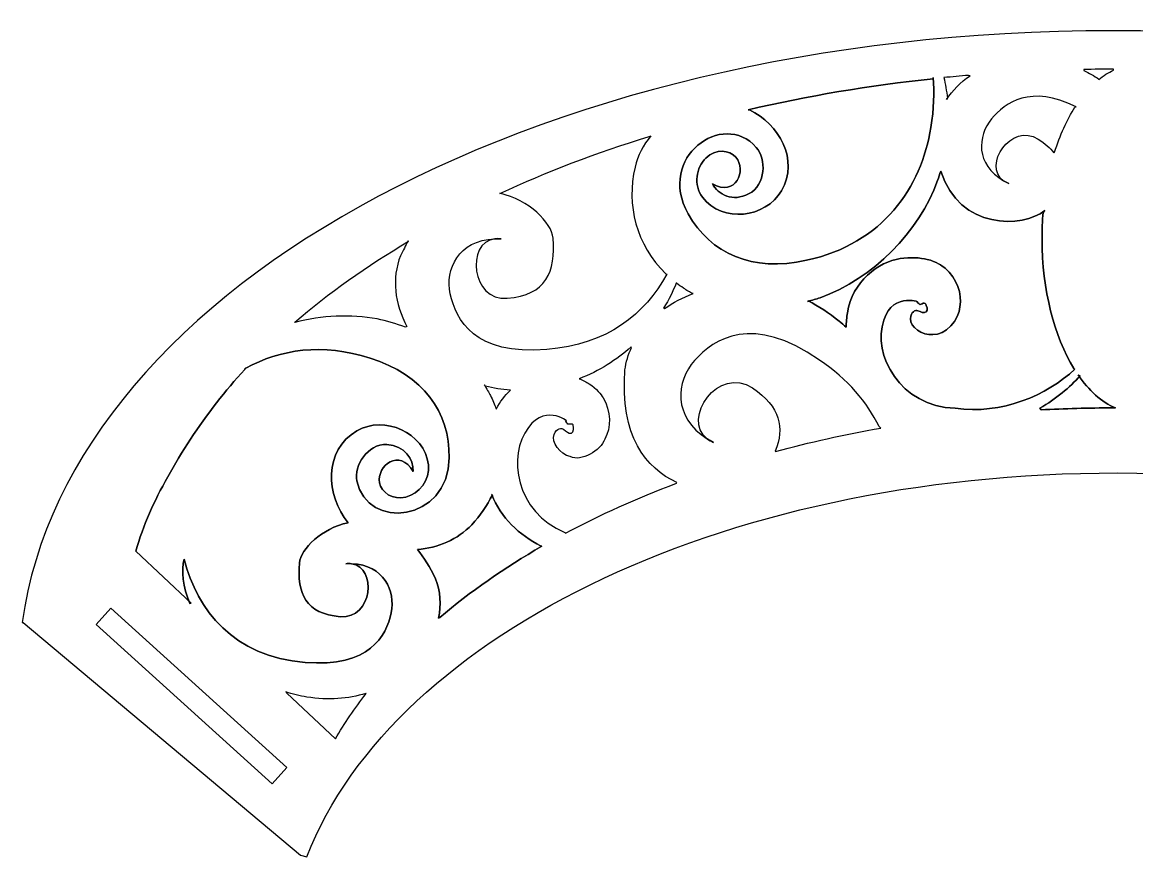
# Model space of a CAD drawing. Header units: centimetres. Extents: x -9.3 to 11.2, y -3.5 to 4.3.
# Drawn here: x -9.26 to 1.1, y -3.47 to 4.3 of the extents above; entities that cross this region are included whole.
import ezdxf

# ---------------------------------------------------------------- set-up
doc = ezdxf.new("R2010")
doc.units = ezdxf.units.CM
doc.header["$MEASUREMENT"] = 0
doc.layers.add('Camada 1', color=7, linetype='Continuous')

msp = doc.modelspace()

# ---------------------------------------------------------------- linework, layer by layer
at = {"layer": 'Camada 1'}
msp.add_open_spline([(10.87276, -0.06732), (11.01437, -0.32193), (11.12856, -0.58358), (11.21338, -0.85099), (11.21338, -0.85099), (11.21338, -0.85099), (11.24444, -0.98736), (11.24444, -0.98736), (11.24444, -0.98736), (11.24444, -0.98736), (10.51268, -1.69761), (10.51268, -1.69761), (10.51268, -1.69761), (10.51268, -1.69761), (10.92628, -1.96947), (10.92628, -1.96947), (10.92628, -1.96947), (10.92628, -1.96947), (9.31507, -3.12213), (9.31507, -3.12213), (9.31507, -3.12213), (9.31507, -3.12213), (9.24705, -2.58974), (9.24705, -2.58974), (9.24705, -2.58974), (9.24705, -2.58974), (8.51585, -3.2621), (8.47844, -3.22358), (8.47844, -3.22358), (8.47844, -3.22358), (8.49672, -3.21339), (8.49672, -3.21339), (8.49672, -3.21339), (7.47204, -1.33487), (4.5575, 0.04911), (1.10217, 0.1003), (1.10217, 0.1003), (-2.64293, 0.15581), (-5.79943, -1.37253), (-6.61864, -3.46877), (-6.61864, -3.46877), (-6.61864, -3.46877), (-6.67656, -3.4552), (-6.67656, -3.4552), (-6.67656, -3.4552), (-6.67656, -3.4552), (-9.25574, -1.29072), (-9.25574, -1.29072), (-9.25574, -1.29072), (-9.25574, -1.29072), (-9.26455, -1.28937), (-9.26455, -1.28937), (-9.26455, -1.28937), (-8.83431, 1.86681), (-4.32456, 4.29544), (1.13662, 4.21451), (1.13662, 4.21451), (5.68558, 4.14709), (9.52304, 2.35883), (10.87276, -0.06732)], degree=3, knots=[0, 0, 0, 0, 0.0625, 0.0625, 0.0625, 0.0625, 0.125, 0.125, 0.125, 0.125, 0.1875, 0.1875, 0.1875, 0.1875, 0.25, 0.25, 0.25, 0.25, 0.3125, 0.3125, 0.3125, 0.3125, 0.375, 0.375, 0.375, 0.375, 0.4375, 0.4375, 0.4375, 0.4375, 0.5, 0.5, 0.5, 0.5, 0.5625, 0.5625, 0.5625, 0.5625, 0.625, 0.625, 0.625, 0.625, 0.6875, 0.6875, 0.6875, 0.6875, 0.75, 0.75, 0.75, 0.75, 0.8125, 0.8125, 0.8125, 0.8125, 0.875, 0.875, 0.875, 0.875, 1, 1, 1, 1], dxfattribs=at)
at = {"layer": 'Camada 1', "color": 7, "lineweight": 25}
for points, knots in [([(0.61103, 3.85634), (0.70231, 3.8579), (0.79396, 3.85867), (0.88593, 3.85864), (0.88593, 3.85864), (0.88593, 3.85864), (0.88593, 3.84978), (0.88593, 3.84978), (0.88593, 3.84978), (0.83841, 3.8275), (0.79245, 3.79819), (0.74837, 3.76252), (0.74837, 3.76252), (0.74837, 3.76252), (0.75088, 3.76585), (0.75088, 3.76585), (0.75088, 3.76585), (0.70487, 3.7971), (0.6582, 3.82438), (0.61118, 3.84795), (0.61118, 3.84795), (0.61118, 3.84795), (0.61103, 3.85634), (0.61103, 3.85634)], [0, 0, 0, 0, 0.14285714, 0.14285714, 0.14285714, 0.14285714, 0.28571429, 0.28571429, 0.28571429, 0.28571429, 0.42857143, 0.42857143, 0.42857143, 0.42857143, 0.57142857, 0.57142857, 0.57142857, 0.57142857, 0.71428571, 0.71428571, 0.71428571, 0.71428571, 1, 1, 1, 1]), ([(-0.69154, 3.78051), (-0.61547, 3.78816), (-0.53911, 3.79525), (-0.46244, 3.80178), (-0.46244, 3.80178), (-0.46244, 3.80178), (-0.44855, 3.79818), (-0.44855, 3.79818), (-0.44855, 3.79818), (-0.53795, 3.73674), (-0.61264, 3.6611), (-0.66694, 3.57548), (-0.66694, 3.57548), (-0.66694, 3.57548), (-0.65966, 3.59117), (-0.65966, 3.59117), (-0.65966, 3.59117), (-0.66699, 3.65589), (-0.67786, 3.7197), (-0.69186, 3.78268), (-0.69186, 3.78268), (-0.69186, 3.78268), (-0.69154, 3.78051), (-0.69154, 3.78051)], [0, 0, 0, 0, 0.14285714, 0.14285714, 0.14285714, 0.14285714, 0.28571429, 0.28571429, 0.28571429, 0.28571429, 0.42857143, 0.42857143, 0.42857143, 0.42857143, 0.57142857, 0.57142857, 0.57142857, 0.57142857, 0.71428571, 0.71428571, 0.71428571, 0.71428571, 1, 1, 1, 1]), ([(0.52766, 3.50659), (0.45231, 3.3875), (0.38809, 3.24558), (0.33819, 3.0867), (0.33819, 3.0867), (0.33819, 3.0867), (0.33097, 3.08133), (0.33097, 3.08133), (0.33097, 3.08133), (0.2971, 3.1252), (0.24964, 3.16721), (0.18669, 3.20719), (0.18669, 3.20719), (-0.06821, 3.36972), (-0.33486, 2.96118), (-0.13623, 2.82018), (-0.13623, 2.82018), (-0.39843, 2.97237), (-0.38121, 3.23777), (-0.24833, 3.39618), (-0.24833, 3.39618), (-0.12122, 3.54863), (0.1169, 3.72016), (0.53738, 3.50902), (0.53738, 3.50902), (0.53738, 3.50902), (0.52766, 3.50659), (0.52766, 3.50659)], [0, 0, 0, 0, 0.125, 0.125, 0.125, 0.125, 0.25, 0.25, 0.25, 0.25, 0.375, 0.375, 0.375, 0.375, 0.5, 0.5, 0.5, 0.5, 0.625, 0.625, 0.625, 0.625, 0.75, 0.75, 0.75, 0.75, 1, 1, 1, 1]), ([(-3.27766, 1.95446), (-3.55579, 2.22605), (-3.64731, 2.59742), (-3.56497, 2.94665), (-3.56497, 2.94665), (-3.53952, 3.05428), (-3.48798, 3.15345), (-3.41844, 3.23891), (-3.41844, 3.23891), (-3.41844, 3.23891), (-3.4326, 3.23338), (-3.4326, 3.23338), (-3.4326, 3.23338), (-3.92348, 3.08101), (-4.38806, 2.90331), (-4.82137, 2.70315), (-4.82137, 2.70315), (-4.82137, 2.70315), (-4.82195, 2.70458), (-4.82195, 2.70458), (-4.82195, 2.70458), (-4.55165, 2.64185), (-4.34088, 2.43555), (-4.3275, 2.28672), (-4.3275, 2.28672), (-4.29924, 1.97414), (-4.39238, 1.7561), (-4.75298, 1.72752), (-4.75298, 1.72752), (-5.09083, 1.70021), (-5.14067, 2.24499), (-4.86985, 2.28047), (-4.86985, 2.28047), (-5.20955, 2.26724), (-5.33176, 1.99525), (-5.28316, 1.7685), (-5.28316, 1.7685), (-5.23244, 1.52794), (-5.05964, 1.19324), (-4.38532, 1.2505), (-4.38532, 1.2505), (-3.82237, 1.2949), (-3.46846, 1.583), (-3.26992, 1.9503), (-3.26992, 1.9503), (-3.26992, 1.9503), (-3.27766, 1.95446), (-3.27766, 1.95446)], [0, 0, 0, 0, 0.07692308, 0.07692308, 0.07692308, 0.07692308, 0.15384615, 0.15384615, 0.15384615, 0.15384615, 0.23076923, 0.23076923, 0.23076923, 0.23076923, 0.30769231, 0.30769231, 0.30769231, 0.30769231, 0.38461538, 0.38461538, 0.38461538, 0.38461538, 0.46153846, 0.46153846, 0.46153846, 0.46153846, 0.53846154, 0.53846154, 0.53846154, 0.53846154, 0.61538462, 0.61538462, 0.61538462, 0.61538462, 0.69230769, 0.69230769, 0.69230769, 0.69230769, 0.76923077, 0.76923077, 0.76923077, 0.76923077, 0.84615385, 0.84615385, 0.84615385, 0.84615385, 1, 1, 1, 1]), ([(-0.13626, 2.82018), (-0.12142, 2.8115), (-0.1053, 2.80303), (-0.08834, 2.79507), (-0.08834, 2.79507), (-0.10665, 2.80203), (-0.12263, 2.81039), (-0.13626, 2.82018)], [0, 0, 0, 0, 0.33333333, 0.33333333, 0.33333333, 0.33333333, 1, 1, 1, 1]), ([(-4.80923, 2.28022), (-4.83021, 2.28125), (-4.85064, 2.2813), (-4.86987, 2.28051), (-4.86987, 2.28051), (-4.85124, 2.28305), (-4.83105, 2.28297), (-4.80923, 2.28022)], [0, 0, 0, 0, 0.33333333, 0.33333333, 0.33333333, 0.33333333, 1, 1, 1, 1]), ([(-6.73023, 1.50311), (-6.47734, 1.56709), (-6.21072, 1.58129), (-5.96254, 1.53467), (-5.96254, 1.53467), (-5.87647, 1.51853), (-5.78821, 1.49194), (-5.70092, 1.45733), (-5.70092, 1.45733), (-5.70092, 1.45733), (-5.68618, 1.46323), (-5.68618, 1.46323), (-5.68618, 1.46323), (-5.80101, 1.67574), (-5.82993, 1.91424), (-5.74645, 2.12313), (-5.74645, 2.12313), (-5.72303, 2.17271), (-5.69869, 2.21864), (-5.67356, 2.26114), (-5.67356, 2.26114), (-5.67356, 2.26114), (-5.6716, 2.25786), (-5.6716, 2.25786), (-5.6716, 2.25786), (-6.06144, 2.02683), (-6.41622, 1.77502), (-6.73081, 1.50541), (-6.73081, 1.50541), (-6.73081, 1.50541), (-6.73023, 1.50311), (-6.73023, 1.50311)], [0, 0, 0, 0, 0.11111111, 0.11111111, 0.11111111, 0.11111111, 0.22222222, 0.22222222, 0.22222222, 0.22222222, 0.33333333, 0.33333333, 0.33333333, 0.33333333, 0.44444444, 0.44444444, 0.44444444, 0.44444444, 0.55555556, 0.55555556, 0.55555556, 0.55555556, 0.66666667, 0.66666667, 0.66666667, 0.66666667, 0.77777778, 0.77777778, 0.77777778, 0.77777778, 1, 1, 1, 1]), ([(-3.17913, 1.86863), (-3.15788, 1.85212), (-3.13579, 1.83611), (-3.11288, 1.82063), (-3.11288, 1.82063), (-3.08621, 1.80264), (-3.05644, 1.78592), (-3.02406, 1.77054), (-3.02406, 1.77054), (-3.02406, 1.77054), (-3.02454, 1.7716), (-3.02454, 1.7716), (-3.02454, 1.7716), (-3.12143, 1.73535), (-3.21115, 1.68781), (-3.29092, 1.63092), (-3.29092, 1.63092), (-3.29092, 1.63092), (-3.29873, 1.63552), (-3.29873, 1.63552), (-3.29873, 1.63552), (-3.25042, 1.71389), (-3.21123, 1.79287), (-3.18133, 1.86952), (-3.18133, 1.86952), (-3.18133, 1.86952), (-3.17913, 1.86863), (-3.17913, 1.86863)], [0, 0, 0, 0, 0.125, 0.125, 0.125, 0.125, 0.25, 0.25, 0.25, 0.25, 0.375, 0.375, 0.375, 0.375, 0.5, 0.5, 0.5, 0.5, 0.625, 0.625, 0.625, 0.625, 0.75, 0.75, 0.75, 0.75, 1, 1, 1, 1]), ([(-1.2782, 0.51944), (-1.61523, 0.45994), (-1.9426, 0.38704), (-2.25859, 0.30171), (-2.25859, 0.30171), (-2.25859, 0.30171), (-2.25975, 0.306), (-2.25975, 0.306), (-2.25975, 0.306), (-2.17236, 0.51957), (-2.21316, 0.71703), (-2.47173, 0.89324), (-2.47173, 0.89324), (-2.78539, 1.10771), (-3.13687, 0.60519), (-2.89303, 0.42003), (-2.89303, 0.42003), (-3.2163, 0.6218), (-3.18397, 0.95451), (-3.01061, 1.14819), (-3.01061, 1.14819), (-2.82744, 1.35412), (-2.47314, 1.5838), (-1.84867, 1.15303), (-1.84867, 1.15303), (-1.58271, 0.97195), (-1.40436, 0.75962), (-1.29469, 0.53316), (-1.29469, 0.53316), (-1.29469, 0.53316), (-1.2782, 0.51944), (-1.2782, 0.51944)], [0, 0, 0, 0, 0.11111111, 0.11111111, 0.11111111, 0.11111111, 0.22222222, 0.22222222, 0.22222222, 0.22222222, 0.33333333, 0.33333333, 0.33333333, 0.33333333, 0.44444444, 0.44444444, 0.44444444, 0.44444444, 0.55555556, 0.55555556, 0.55555556, 0.55555556, 0.66666667, 0.66666667, 0.66666667, 0.66666667, 0.77777778, 0.77777778, 0.77777778, 0.77777778, 1, 1, 1, 1]), ([(-4.08371, 0.97775), (-3.89681, 1.05085), (-3.73599, 1.15465), (-3.60201, 1.27416), (-3.60201, 1.27416), (-3.60201, 1.27416), (-3.59743, 1.26961), (-3.59743, 1.26961), (-3.59743, 1.26961), (-3.62762, 1.20349), (-3.64849, 1.13353), (-3.65865, 1.06069), (-3.65865, 1.06069), (-3.70625, 0.45003), (-3.46394, 0.14036), (-3.17449, 0.01434), (-3.17449, 0.01434), (-3.17449, 0.01434), (-3.17976, 0.00608), (-3.17976, 0.00608), (-3.17976, 0.00608), (-3.54613, -0.13153), (-3.8917, -0.28718), (-4.21309, -0.4589), (-4.21309, -0.4589), (-4.21309, -0.4589), (-4.21833, -0.45207), (-4.21833, -0.45207), (-4.21833, -0.45207), (-4.6723, -0.26395), (-4.76028, 0.26836), (-4.55567, 0.52469), (-4.55567, 0.52469), (-4.39017, 0.76289), (-4.14805, 0.55308), (-4.21137, 0.58666), (-4.21137, 0.58666), (-4.20923, 0.58057), (-4.19909, 0.57459), (-4.19449, 0.56105), (-4.19449, 0.56105), (-4.20044, 0.54346), (-4.13877, 0.57272), (-4.13922, 0.54232), (-4.13922, 0.54232), (-4.13959, 0.53354), (-4.13038, 0.4816), (-4.15724, 0.47223), (-4.15724, 0.47223), (-4.18499, 0.46374), (-4.20357, 0.49067), (-4.2273, 0.507), (-4.2273, 0.507), (-4.24542, 0.52184), (-4.29405, 0.52354), (-4.31615, 0.45874), (-4.31615, 0.45874), (-4.34528, 0.38915), (-4.26551, 0.27454), (-4.16748, 0.25408), (-4.16748, 0.25408), (-4.06649, 0.20264), (-3.88403, 0.31052), (-3.84567, 0.41672), (-3.84567, 0.41672), (-3.78725, 0.52359), (-3.78617, 0.67755), (-3.86231, 0.80119), (-3.86231, 0.80119), (-3.88088, 0.83178), (-3.91991, 0.88469), (-3.99185, 0.93256), (-3.99185, 0.93256), (-4.01894, 0.94851), (-4.04945, 0.96442), (-4.08398, 0.97862), (-4.08398, 0.97862), (-4.08398, 0.97862), (-4.08371, 0.97775), (-4.08371, 0.97775)], [0, 0, 0, 0, 0.04761905, 0.04761905, 0.04761905, 0.04761905, 0.0952381, 0.0952381, 0.0952381, 0.0952381, 0.14285714, 0.14285714, 0.14285714, 0.14285714, 0.19047619, 0.19047619, 0.19047619, 0.19047619, 0.23809524, 0.23809524, 0.23809524, 0.23809524, 0.28571429, 0.28571429, 0.28571429, 0.28571429, 0.33333333, 0.33333333, 0.33333333, 0.33333333, 0.38095238, 0.38095238, 0.38095238, 0.38095238, 0.42857143, 0.42857143, 0.42857143, 0.42857143, 0.47619048, 0.47619048, 0.47619048, 0.47619048, 0.52380952, 0.52380952, 0.52380952, 0.52380952, 0.57142857, 0.57142857, 0.57142857, 0.57142857, 0.61904762, 0.61904762, 0.61904762, 0.61904762, 0.66666667, 0.66666667, 0.66666667, 0.66666667, 0.71428571, 0.71428571, 0.71428571, 0.71428571, 0.76190476, 0.76190476, 0.76190476, 0.76190476, 0.80952381, 0.80952381, 0.80952381, 0.80952381, 0.85714286, 0.85714286, 0.85714286, 0.85714286, 0.9047619, 0.9047619, 0.9047619, 0.9047619, 1, 1, 1, 1]), ([(-4.72501, 0.86806), (-4.77605, 0.82242), (-4.8205, 0.76657), (-4.8537, 0.7), (-4.8537, 0.7), (-4.8537, 0.7), (-4.8583, 0.70074), (-4.8583, 0.70074), (-4.8583, 0.70074), (-4.87264, 0.74093), (-4.88944, 0.78112), (-4.90884, 0.8212), (-4.90884, 0.8212), (-4.92472, 0.85396), (-4.94482, 0.88729), (-4.96864, 0.92079), (-4.96864, 0.92079), (-4.96864, 0.92079), (-4.95528, 0.90862), (-4.95528, 0.90862), (-4.95528, 0.90862), (-4.88194, 0.88994), (-4.80492, 0.8775), (-4.7247, 0.87229), (-4.7247, 0.87229), (-4.7247, 0.87229), (-4.72501, 0.86806), (-4.72501, 0.86806)], [0, 0, 0, 0, 0.125, 0.125, 0.125, 0.125, 0.25, 0.25, 0.25, 0.25, 0.375, 0.375, 0.375, 0.375, 0.5, 0.5, 0.5, 0.5, 0.625, 0.625, 0.625, 0.625, 0.75, 0.75, 0.75, 0.75, 1, 1, 1, 1]), ([(-2.89303, 0.42007), (-2.87472, 0.40859), (-2.85485, 0.39729), (-2.83382, 0.38663), (-2.83382, 0.38663), (-2.8566, 0.39607), (-2.87629, 0.40723), (-2.89303, 0.42007)], [0, 0, 0, 0, 0.33333333, 0.33333333, 0.33333333, 0.33333333, 1, 1, 1, 1]), ([(-6.20226, -0.74212), (-6.21943, -0.74141), (-6.23763, -0.74146), (-6.25634, -0.74236), (-6.25634, -0.74236), (-6.23689, -0.73992), (-6.21887, -0.73984), (-6.20226, -0.74212)], [0, 0, 0, 0, 0.33333333, 0.33333333, 0.33333333, 0.33333333, 1, 1, 1, 1]), ([(-8.43978, -1.15675), (-8.43978, -1.15675), (-8.57704, -1.30826), (-8.57704, -1.30826), (-8.57704, -1.30826), (-8.57704, -1.30826), (-6.94157, -2.78991), (-6.94157, -2.78991), (-6.94157, -2.78991), (-6.94157, -2.78991), (-6.80431, -2.6384), (-6.80431, -2.6384), (-6.80431, -2.6384), (-6.80431, -2.6384), (-8.43978, -1.15675), (-8.43978, -1.15675)], [0, 0, 0, 0, 0.2, 0.2, 0.2, 0.2, 0.4, 0.4, 0.4, 0.4, 0.6, 0.6, 0.6, 0.6, 1, 1, 1, 1]), ([(-6.06623, -1.95097), (-6.17259, -2.08752), (-6.26824, -2.22778), (-6.35251, -2.37139), (-6.35251, -2.37139), (-6.35251, -2.37139), (-6.8032, -1.94782), (-6.8032, -1.94782), (-6.8032, -1.94782), (-6.8032, -1.94782), (-6.8123, -1.93607), (-6.8123, -1.93607), (-6.8123, -1.93607), (-6.75012, -1.95562), (-6.68504, -1.97142), (-6.61706, -1.98287), (-6.61706, -1.98287), (-6.41643, -2.01647), (-6.23124, -2.00033), (-6.0685, -1.94927), (-6.0685, -1.94927), (-6.0685, -1.94927), (-6.06623, -1.95097), (-6.06623, -1.95097)], [0, 0, 0, 0, 0.14285714, 0.14285714, 0.14285714, 0.14285714, 0.28571429, 0.28571429, 0.28571429, 0.28571429, 0.42857143, 0.42857143, 0.42857143, 0.42857143, 0.57142857, 0.57142857, 0.57142857, 0.57142857, 0.71428571, 0.71428571, 0.71428571, 0.71428571, 1, 1, 1, 1])]:
    msp.add_open_spline(points, degree=3, knots=knots, dxfattribs=at)
at = {"layer": 'Camada 1', "color": 7}
for points, knots in [([(-0.79227, 3.78289), (-0.77954, 3.64232), (-0.78481, 3.48976), (-0.81238, 3.31796), (-0.81238, 3.31796), (-0.90266, 2.75813), (-1.25577, 2.23756), (-1.96895, 2.08074), (-1.96895, 2.08074), (-2.47605, 1.96837), (-2.86171, 2.14273), (-3.07052, 2.51339), (-3.07052, 2.51339), (-3.36603, 3.03944), (-2.74786, 3.48325), (-2.43681, 3.13144), (-2.43681, 3.13144), (-2.34198, 3.02386), (-2.34616, 2.7823), (-2.50825, 2.698), (-2.50825, 2.698), (-2.65393, 2.62206), (-2.79239, 2.69133), (-2.84533, 2.79314), (-2.84533, 2.79314), (-2.62583, 2.6641), (-2.52548, 2.92027), (-2.62633, 3.03973), (-2.62633, 3.03973), (-2.68422, 3.10744), (-2.81416, 3.1226), (-2.90541, 3.03182), (-2.90541, 3.03182), (-2.99674, 2.94215), (-3.02217, 2.78242), (-2.93663, 2.66775), (-2.93663, 2.66775), (-2.75306, 2.42357), (-2.34804, 2.47336), (-2.20238, 2.7277), (-2.20238, 2.7277), (-2.03503, 3.01946), (-2.22619, 3.3469), (-2.49924, 3.48139), (-2.49924, 3.48139), (-2.49924, 3.48139), (-2.5125, 3.48181), (-2.5125, 3.48181), (-2.5125, 3.48181), (-1.96259, 3.60915), (-1.38675, 3.70641), (-0.7908, 3.77018), (-0.7908, 3.77018), (-0.7908, 3.77018), (-0.79227, 3.78289), (-0.79227, 3.78289)], [0, 0, 0, 0, 0.06666667, 0.06666667, 0.06666667, 0.06666667, 0.13333333, 0.13333333, 0.13333333, 0.13333333, 0.2, 0.2, 0.2, 0.2, 0.26666667, 0.26666667, 0.26666667, 0.26666667, 0.33333333, 0.33333333, 0.33333333, 0.33333333, 0.4, 0.4, 0.4, 0.4, 0.46666667, 0.46666667, 0.46666667, 0.46666667, 0.53333333, 0.53333333, 0.53333333, 0.53333333, 0.6, 0.6, 0.6, 0.6, 0.66666667, 0.66666667, 0.66666667, 0.66666667, 0.73333333, 0.73333333, 0.73333333, 0.73333333, 0.8, 0.8, 0.8, 0.8, 0.86666667, 0.86666667, 0.86666667, 0.86666667, 1, 1, 1, 1]), ([(-0.79227, 3.78289), (-0.79227, 3.78289), (-0.79227, 3.78289), (-0.79227, 3.78289), (-0.79227, 3.78289), (-0.79227, 3.78289), (-0.79227, 3.78289), (-0.79227, 3.78289)], [0, 0, 0, 0, 0.33333333, 0.33333333, 0.33333333, 0.33333333, 1, 1, 1, 1]), ([(0.51713, 1.07486), (0.33555, 1.37119), (0.22119, 1.80236), (0.22119, 2.28229), (0.22119, 2.28229), (0.22119, 2.36518), (0.2246, 2.4466), (0.23116, 2.52613), (0.23116, 2.52613), (0.23116, 2.52613), (0.24651, 2.5432), (0.24651, 2.5432), (0.24651, 2.5432), (0.04987, 2.38165), (-0.55153, 2.35781), (-0.71927, 2.91092), (-0.71927, 2.91092), (-0.71927, 2.91092), (-0.72165, 2.91156), (-0.72165, 2.91156), (-0.72165, 2.91156), (-0.73046, 2.8824), (-0.74009, 2.85311), (-0.75062, 2.82367), (-0.75062, 2.82367), (-0.92069, 2.34697), (-1.35077, 1.90747), (-1.84343, 1.73293), (-1.84343, 1.73293), (-1.88018, 1.71989), (-1.91833, 1.70843), (-1.95757, 1.69851), (-1.95757, 1.69851), (-1.95757, 1.69851), (-1.95537, 1.70343), (-1.95537, 1.70343), (-1.95537, 1.70343), (-1.85716, 1.65424), (-1.76032, 1.59201), (-1.66666, 1.5155), (-1.66666, 1.5155), (-1.64351, 1.49656), (-1.62105, 1.47727), (-1.5993, 1.45764), (-1.5993, 1.45764), (-1.5993, 1.45764), (-1.60168, 1.4576), (-1.60168, 1.4576), (-1.60168, 1.4576), (-1.60067, 1.50409), (-1.59618, 1.5496), (-1.58827, 1.5933), (-1.58827, 1.5933), (-1.54871, 1.88058), (-1.29456, 2.06854), (-1.09998, 2.0963), (-1.09998, 2.0963), (-0.99923, 2.11255), (-0.91469, 2.10387), (-0.84619, 2.08953), (-0.84619, 2.08953), (-0.76271, 2.0672), (-0.70884, 2.02958), (-0.68141, 2.00653), (-0.68141, 2.00653), (-0.5697, 1.91377), (-0.52142, 1.76756), (-0.54256, 1.64762), (-0.54256, 1.64762), (-0.54491, 1.5347), (-0.68321, 1.37412), (-0.7954, 1.39052), (-0.7954, 1.39052), (-0.8948, 1.37853), (-1.00707, 1.46159), (-1.00175, 1.53683), (-1.00175, 1.53683), (-1.00156, 1.60525), (-0.95495, 1.61922), (-0.93301, 1.61097), (-0.93301, 1.61097), (-0.90531, 1.60309), (-0.87906, 1.58351), (-0.85549, 1.60047), (-0.85549, 1.60047), (-0.83303, 1.61793), (-0.8584, 1.66418), (-0.86086, 1.67265), (-0.86086, 1.67265), (-0.8702, 1.7016), (-0.91923, 1.65416), (-0.91923, 1.6727), (-0.91923, 1.6727), (-0.92791, 1.68408), (-0.93944, 1.68646), (-0.94341, 1.69154), (-0.94341, 1.69154), (-0.87269, 1.68), (-1.16923, 1.80129), (-1.24977, 1.52263), (-1.24977, 1.52263), (-1.36394, 1.20772), (-1.09676, 0.71766), (-0.58561, 0.70374), (-0.58561, 0.70374), (-0.15614, 0.64167), (0.2704, 0.82712), (0.52501, 1.0664), (0.52501, 1.0664), (0.52501, 1.0664), (0.51713, 1.07486), (0.51713, 1.07486)], [0, 0, 0, 0, 0.03448276, 0.03448276, 0.03448276, 0.03448276, 0.06896552, 0.06896552, 0.06896552, 0.06896552, 0.10344828, 0.10344828, 0.10344828, 0.10344828, 0.13793103, 0.13793103, 0.13793103, 0.13793103, 0.17241379, 0.17241379, 0.17241379, 0.17241379, 0.20689655, 0.20689655, 0.20689655, 0.20689655, 0.24137931, 0.24137931, 0.24137931, 0.24137931, 0.27586207, 0.27586207, 0.27586207, 0.27586207, 0.31034483, 0.31034483, 0.31034483, 0.31034483, 0.34482759, 0.34482759, 0.34482759, 0.34482759, 0.37931034, 0.37931034, 0.37931034, 0.37931034, 0.4137931, 0.4137931, 0.4137931, 0.4137931, 0.44827586, 0.44827586, 0.44827586, 0.44827586, 0.48275862, 0.48275862, 0.48275862, 0.48275862, 0.51724138, 0.51724138, 0.51724138, 0.51724138, 0.55172414, 0.55172414, 0.55172414, 0.55172414, 0.5862069, 0.5862069, 0.5862069, 0.5862069, 0.62068966, 0.62068966, 0.62068966, 0.62068966, 0.65517241, 0.65517241, 0.65517241, 0.65517241, 0.68965517, 0.68965517, 0.68965517, 0.68965517, 0.72413793, 0.72413793, 0.72413793, 0.72413793, 0.75862069, 0.75862069, 0.75862069, 0.75862069, 0.79310345, 0.79310345, 0.79310345, 0.79310345, 0.82758621, 0.82758621, 0.82758621, 0.82758621, 0.86206897, 0.86206897, 0.86206897, 0.86206897, 0.89655172, 0.89655172, 0.89655172, 0.89655172, 0.93103448, 0.93103448, 0.93103448, 0.93103448, 1, 1, 1, 1]), ([(-7.19524, 1.06335), (-7.55529, 0.68079), (-7.88593, 0.16284), (-8.0826, -0.27071), (-8.0826, -0.27071), (-8.13136, -0.38766), (-8.1738, -0.50614), (-8.20965, -0.62605), (-8.20965, -0.62605), (-8.20965, -0.62605), (-7.6948, -1.10992), (-7.6948, -1.10992), (-7.6948, -1.10992), (-7.6948, -1.10992), (-7.70631, -1.11333), (-7.70631, -1.11333), (-7.70631, -1.11333), (-7.76918, -0.95416), (-7.78733, -0.80578), (-7.75931, -0.70058), (-7.75931, -0.70058), (-7.63718, -1.17458), (-7.29925, -1.60826), (-6.63435, -1.66065), (-6.63435, -1.66065), (-6.03295, -1.71177), (-5.87886, -1.41324), (-5.83359, -1.19869), (-5.83359, -1.19869), (-5.79028, -0.9965), (-5.89923, -0.7539), (-6.20221, -0.74212), (-6.20221, -0.74212), (-5.9607, -0.77376), (-6.00512, -1.25962), (-6.30646, -1.23528), (-6.30646, -1.23528), (-6.62806, -1.2098), (-6.71109, -1.01533), (-6.6859, -0.73657), (-6.6859, -0.73657), (-6.67378, -0.60169), (-6.47997, -0.41396), (-6.23338, -0.36128), (-6.23338, -0.36128), (-6.23338, -0.36128), (-6.23314, -0.36109), (-6.23314, -0.36109), (-6.23314, -0.36109), (-6.44039, -0.11093), (-6.46468, 0.31344), (-6.15175, 0.4942), (-6.15175, 0.4942), (-5.89804, 0.64099), (-5.52281, 0.48065), (-5.48672, 0.17726), (-5.48672, 0.17726), (-5.47034, 0.03515), (-5.57258, -0.09018), (-5.69656, -0.12185), (-5.69656, -0.12185), (-5.82107, -0.15453), (-5.92585, -0.07613), (-5.94186, 0.01145), (-5.94186, 0.01145), (-5.96909, 0.16541), (-5.75364, 0.33652), (-5.62862, 0.11472), (-5.62862, 0.11472), (-5.62328, 0.22934), (-5.70823, 0.35877), (-5.87233, 0.36629), (-5.87233, 0.36629), (-6.05481, 0.37478), (-6.17975, 0.16801), (-6.15181, 0.02733), (-6.15181, 0.02733), (-6.05952, -0.4331), (-5.30207, -0.35981), (-5.2934, 0.24349), (-5.2934, 0.24349), (-5.28782, 0.66886), (-5.53372, 1.01335), (-6.02868, 1.17088), (-6.02868, 1.17088), (-6.47397, 1.31338), (-6.86651, 1.25282), (-7.1856, 1.0756), (-7.1856, 1.0756), (-7.1856, 1.0756), (-7.19524, 1.06335), (-7.19524, 1.06335)], [0, 0, 0, 0, 0.04166667, 0.04166667, 0.04166667, 0.04166667, 0.08333333, 0.08333333, 0.08333333, 0.08333333, 0.125, 0.125, 0.125, 0.125, 0.16666667, 0.16666667, 0.16666667, 0.16666667, 0.20833333, 0.20833333, 0.20833333, 0.20833333, 0.25, 0.25, 0.25, 0.25, 0.29166667, 0.29166667, 0.29166667, 0.29166667, 0.33333333, 0.33333333, 0.33333333, 0.33333333, 0.375, 0.375, 0.375, 0.375, 0.41666667, 0.41666667, 0.41666667, 0.41666667, 0.45833333, 0.45833333, 0.45833333, 0.45833333, 0.5, 0.5, 0.5, 0.5, 0.54166667, 0.54166667, 0.54166667, 0.54166667, 0.58333333, 0.58333333, 0.58333333, 0.58333333, 0.625, 0.625, 0.625, 0.625, 0.66666667, 0.66666667, 0.66666667, 0.66666667, 0.70833333, 0.70833333, 0.70833333, 0.70833333, 0.75, 0.75, 0.75, 0.75, 0.79166667, 0.79166667, 0.79166667, 0.79166667, 0.83333333, 0.83333333, 0.83333333, 0.83333333, 0.875, 0.875, 0.875, 0.875, 0.91666667, 0.91666667, 0.91666667, 0.91666667, 1, 1, 1, 1]), ([(-7.19524, 1.06335), (-7.19524, 1.06335), (-7.19524, 1.06335), (-7.19524, 1.06335), (-7.19524, 1.06335), (-7.19524, 1.06335), (-7.19524, 1.06335), (-7.19524, 1.06335)], [0, 0, 0, 0, 0.33333333, 0.33333333, 0.33333333, 0.33333333, 1, 1, 1, 1]), ([(-7.18561, 1.0756), (-7.18849, 1.07399), (-7.1914, 1.07237), (-7.19429, 1.07076), (-7.19429, 1.07076), (-7.19429, 1.07076), (-7.18561, 1.0756), (-7.18561, 1.0756)], [0, 0, 0, 0, 0.33333333, 0.33333333, 0.33333333, 0.33333333, 1, 1, 1, 1]), ([(-7.18561, 1.0756), (-7.18561, 1.0756), (-7.18561, 1.0756), (-7.18561, 1.0756), (-7.18561, 1.0756), (-7.18561, 1.0756), (-7.18561, 1.0756), (-7.18561, 1.0756)], [0, 0, 0, 0, 0.33333333, 0.33333333, 0.33333333, 0.33333333, 1, 1, 1, 1]), ([(0.51713, 1.07486), (0.51713, 1.07486), (0.51713, 1.07486), (0.51713, 1.07486), (0.51713, 1.07486), (0.51713, 1.07486), (0.51713, 1.07486), (0.51713, 1.07486)], [0, 0, 0, 0, 0.33333333, 0.33333333, 0.33333333, 0.33333333, 1, 1, 1, 1]), ([(0.55618, 1.01474), (0.65662, 0.86888), (0.77478, 0.76204), (0.90379, 0.70676), (0.90379, 0.70676), (0.90379, 0.70676), (0.87974, 0.7075), (0.87974, 0.7075), (0.87974, 0.7075), (0.65461, 0.70694), (0.43177, 0.70065), (0.21164, 0.68885), (0.21164, 0.68885), (0.21164, 0.68885), (0.20219, 0.70494), (0.20219, 0.70494), (0.20219, 0.70494), (0.35136, 0.79125), (0.47834, 0.8969), (0.5748, 1.00654), (0.5748, 1.00654), (0.5748, 1.00654), (0.55618, 1.01474), (0.55618, 1.01474)], [0, 0, 0, 0, 0.14285714, 0.14285714, 0.14285714, 0.14285714, 0.28571429, 0.28571429, 0.28571429, 0.28571429, 0.42857143, 0.42857143, 0.42857143, 0.42857143, 0.57142857, 0.57142857, 0.57142857, 0.57142857, 0.71428571, 0.71428571, 0.71428571, 0.71428571, 1, 1, 1, 1]), ([(0.55618, 1.01474), (0.55618, 1.01474), (0.55618, 1.01474), (0.55618, 1.01474), (0.55618, 1.01474), (0.55618, 1.01474), (0.55618, 1.01474), (0.55618, 1.01474)], [0, 0, 0, 0, 0.33333333, 0.33333333, 0.33333333, 0.33333333, 1, 1, 1, 1]), ([(-4.89212, -0.10042), (-4.94012, -0.20218), (-5.00467, -0.29626), (-5.08344, -0.37953), (-5.08344, -0.37953), (-5.2142, -0.51756), (-5.39909, -0.59527), (-5.58906, -0.61011), (-5.58906, -0.61011), (-5.58906, -0.61011), (-5.5889, -0.61096), (-5.5889, -0.61096), (-5.5889, -0.61096), (-5.52897, -0.68335), (-5.47219, -0.77296), (-5.42047, -0.88248), (-5.42047, -0.88248), (-5.37425, -0.99813), (-5.36665, -1.12397), (-5.39205, -1.24811), (-5.39205, -1.24811), (-5.39205, -1.24811), (-5.38081, -1.243), (-5.38081, -1.243), (-5.38081, -1.243), (-5.09919, -1.00387), (-4.78079, -0.78178), (-4.43051, -0.57964), (-4.43051, -0.57964), (-4.43051, -0.57964), (-4.44279, -0.57739), (-4.44279, -0.57739), (-4.44279, -0.57739), (-4.63647, -0.47568), (-4.81847, -0.3145), (-4.89682, -0.09823), (-4.89682, -0.09823), (-4.89682, -0.09823), (-4.89212, -0.10042), (-4.89212, -0.10042)], [0, 0, 0, 0, 0.09090909, 0.09090909, 0.09090909, 0.09090909, 0.18181818, 0.18181818, 0.18181818, 0.18181818, 0.27272727, 0.27272727, 0.27272727, 0.27272727, 0.36363636, 0.36363636, 0.36363636, 0.36363636, 0.45454545, 0.45454545, 0.45454545, 0.45454545, 0.54545455, 0.54545455, 0.54545455, 0.54545455, 0.63636364, 0.63636364, 0.63636364, 0.63636364, 0.72727273, 0.72727273, 0.72727273, 0.72727273, 0.81818182, 0.81818182, 0.81818182, 0.81818182, 1, 1, 1, 1]), ([(-4.89212, -0.10042), (-4.89212, -0.10042), (-4.89212, -0.10042), (-4.89212, -0.10042), (-4.89212, -0.10042), (-4.89212, -0.10042), (-4.89212, -0.10042), (-4.89212, -0.10042)], [0, 0, 0, 0, 0.33333333, 0.33333333, 0.33333333, 0.33333333, 1, 1, 1, 1])]:
    msp.add_open_spline(points, degree=3, knots=knots, dxfattribs=at)
at = {"layer": 'Camada 1', "lineweight": 25}
for points, knots in [([(-0.79227, 3.78289), (-0.77954, 3.64232), (-0.78481, 3.48976), (-0.81238, 3.31796), (-0.81238, 3.31796), (-0.90266, 2.75813), (-1.25577, 2.23756), (-1.96895, 2.08074), (-1.96895, 2.08074), (-2.47605, 1.96837), (-2.86171, 2.14273), (-3.07052, 2.51339), (-3.07052, 2.51339), (-3.36603, 3.03944), (-2.74786, 3.48325), (-2.43681, 3.13144), (-2.43681, 3.13144), (-2.34198, 3.02386), (-2.34616, 2.7823), (-2.50825, 2.698), (-2.50825, 2.698), (-2.65393, 2.62206), (-2.79239, 2.69133), (-2.84533, 2.79314), (-2.84533, 2.79314), (-2.62583, 2.6641), (-2.52548, 2.92027), (-2.62633, 3.03973), (-2.62633, 3.03973), (-2.68422, 3.10744), (-2.81416, 3.1226), (-2.90541, 3.03182), (-2.90541, 3.03182), (-2.99674, 2.94215), (-3.02217, 2.78242), (-2.93663, 2.66775), (-2.93663, 2.66775), (-2.75306, 2.42357), (-2.34804, 2.47336), (-2.20238, 2.7277), (-2.20238, 2.7277), (-2.03503, 3.01946), (-2.22619, 3.3469), (-2.49924, 3.48139), (-2.49924, 3.48139), (-2.49924, 3.48139), (-2.5125, 3.48181), (-2.5125, 3.48181), (-2.5125, 3.48181), (-1.96259, 3.60915), (-1.38675, 3.70641), (-0.7908, 3.77018)], [0, 0, 0, 0, 0.07142857, 0.07142857, 0.07142857, 0.07142857, 0.14285714, 0.14285714, 0.14285714, 0.14285714, 0.21428571, 0.21428571, 0.21428571, 0.21428571, 0.28571429, 0.28571429, 0.28571429, 0.28571429, 0.35714286, 0.35714286, 0.35714286, 0.35714286, 0.42857143, 0.42857143, 0.42857143, 0.42857143, 0.5, 0.5, 0.5, 0.5, 0.57142857, 0.57142857, 0.57142857, 0.57142857, 0.64285714, 0.64285714, 0.64285714, 0.64285714, 0.71428571, 0.71428571, 0.71428571, 0.71428571, 0.78571429, 0.78571429, 0.78571429, 0.78571429, 0.85714286, 0.85714286, 0.85714286, 0.85714286, 1, 1, 1, 1]), ([(-0.79227, 3.78289), (-0.79227, 3.78289), (-0.79227, 3.78289), (-0.79227, 3.78289), (-0.79227, 3.78289), (-0.79227, 3.78289), (-0.79227, 3.78289), (-0.79227, 3.78289)], [0, 0, 0, 0, 0.33333333, 0.33333333, 0.33333333, 0.33333333, 1, 1, 1, 1]), ([(0.51713, 1.07486), (0.33555, 1.37119), (0.22119, 1.80236), (0.22119, 2.28229), (0.22119, 2.28229), (0.22119, 2.36518), (0.2246, 2.4466), (0.23116, 2.52613), (0.23116, 2.52613), (0.23116, 2.52613), (0.24651, 2.5432), (0.24651, 2.5432), (0.24651, 2.5432), (0.04987, 2.38165), (-0.55153, 2.35781), (-0.71927, 2.91092), (-0.71927, 2.91092), (-0.71927, 2.91092), (-0.72165, 2.91156), (-0.72165, 2.91156), (-0.72165, 2.91156), (-0.73046, 2.8824), (-0.74009, 2.85311), (-0.75062, 2.82367), (-0.75062, 2.82367), (-0.92069, 2.34697), (-1.35077, 1.90747), (-1.84343, 1.73293), (-1.84343, 1.73293), (-1.88018, 1.71989), (-1.91833, 1.70843), (-1.95757, 1.69851), (-1.95757, 1.69851), (-1.95757, 1.69851), (-1.95537, 1.70343), (-1.95537, 1.70343), (-1.95537, 1.70343), (-1.85716, 1.65424), (-1.76032, 1.59201), (-1.66666, 1.5155), (-1.66666, 1.5155), (-1.64351, 1.49656), (-1.62105, 1.47727), (-1.5993, 1.45764), (-1.5993, 1.45764), (-1.5993, 1.45764), (-1.60168, 1.4576), (-1.60168, 1.4576), (-1.60168, 1.4576), (-1.60067, 1.50409), (-1.59618, 1.5496), (-1.58827, 1.5933), (-1.58827, 1.5933), (-1.54871, 1.88058), (-1.29456, 2.06854), (-1.09998, 2.0963), (-1.09998, 2.0963), (-0.99923, 2.11255), (-0.91469, 2.10387), (-0.84619, 2.08953), (-0.84619, 2.08953), (-0.76271, 2.0672), (-0.70884, 2.02958), (-0.68141, 2.00653), (-0.68141, 2.00653), (-0.5697, 1.91377), (-0.52142, 1.76756), (-0.54256, 1.64762), (-0.54256, 1.64762), (-0.54491, 1.5347), (-0.68321, 1.37412), (-0.7954, 1.39052), (-0.7954, 1.39052), (-0.8948, 1.37853), (-1.00707, 1.46159), (-1.00175, 1.53683), (-1.00175, 1.53683), (-1.00156, 1.60525), (-0.95495, 1.61922), (-0.93301, 1.61097), (-0.93301, 1.61097), (-0.90531, 1.60309), (-0.87906, 1.58351), (-0.85549, 1.60047), (-0.85549, 1.60047), (-0.83303, 1.61793), (-0.8584, 1.66418), (-0.86086, 1.67265), (-0.86086, 1.67265), (-0.8702, 1.7016), (-0.91923, 1.65416), (-0.91923, 1.6727), (-0.91923, 1.6727), (-0.92791, 1.68408), (-0.93944, 1.68646), (-0.94341, 1.69154), (-0.94341, 1.69154), (-0.87269, 1.68), (-1.16923, 1.80129), (-1.24977, 1.52263), (-1.24977, 1.52263), (-1.36394, 1.20772), (-1.09676, 0.71766), (-0.58561, 0.70374), (-0.58561, 0.70374), (-0.15614, 0.64167), (0.2704, 0.82712), (0.52501, 1.0664)], [0, 0, 0, 0, 0.03571429, 0.03571429, 0.03571429, 0.03571429, 0.07142857, 0.07142857, 0.07142857, 0.07142857, 0.10714286, 0.10714286, 0.10714286, 0.10714286, 0.14285714, 0.14285714, 0.14285714, 0.14285714, 0.17857143, 0.17857143, 0.17857143, 0.17857143, 0.21428571, 0.21428571, 0.21428571, 0.21428571, 0.25, 0.25, 0.25, 0.25, 0.28571429, 0.28571429, 0.28571429, 0.28571429, 0.32142857, 0.32142857, 0.32142857, 0.32142857, 0.35714286, 0.35714286, 0.35714286, 0.35714286, 0.39285714, 0.39285714, 0.39285714, 0.39285714, 0.42857143, 0.42857143, 0.42857143, 0.42857143, 0.46428571, 0.46428571, 0.46428571, 0.46428571, 0.5, 0.5, 0.5, 0.5, 0.53571429, 0.53571429, 0.53571429, 0.53571429, 0.57142857, 0.57142857, 0.57142857, 0.57142857, 0.60714286, 0.60714286, 0.60714286, 0.60714286, 0.64285714, 0.64285714, 0.64285714, 0.64285714, 0.67857143, 0.67857143, 0.67857143, 0.67857143, 0.71428571, 0.71428571, 0.71428571, 0.71428571, 0.75, 0.75, 0.75, 0.75, 0.78571429, 0.78571429, 0.78571429, 0.78571429, 0.82142857, 0.82142857, 0.82142857, 0.82142857, 0.85714286, 0.85714286, 0.85714286, 0.85714286, 0.89285714, 0.89285714, 0.89285714, 0.89285714, 0.92857143, 0.92857143, 0.92857143, 0.92857143, 1, 1, 1, 1]), ([(-7.19524, 1.06335), (-7.55529, 0.68079), (-7.88593, 0.16284), (-8.0826, -0.27071), (-8.0826, -0.27071), (-8.13136, -0.38766), (-8.1738, -0.50614), (-8.20965, -0.62605), (-8.20965, -0.62605), (-8.20965, -0.62605), (-7.6948, -1.10992), (-7.6948, -1.10992), (-7.6948, -1.10992), (-7.6948, -1.10992), (-7.70631, -1.11333), (-7.70631, -1.11333), (-7.70631, -1.11333), (-7.76918, -0.95416), (-7.78733, -0.80578), (-7.75931, -0.70058), (-7.75931, -0.70058), (-7.63718, -1.17458), (-7.29925, -1.60826), (-6.63435, -1.66065), (-6.63435, -1.66065), (-6.03295, -1.71177), (-5.87886, -1.41324), (-5.83359, -1.19869), (-5.83359, -1.19869), (-5.79028, -0.9965), (-5.89923, -0.7539), (-6.20221, -0.74212), (-6.20221, -0.74212), (-5.9607, -0.77376), (-6.00512, -1.25962), (-6.30646, -1.23528), (-6.30646, -1.23528), (-6.62806, -1.2098), (-6.71109, -1.01533), (-6.6859, -0.73657), (-6.6859, -0.73657), (-6.67378, -0.60169), (-6.47997, -0.41396), (-6.23338, -0.36128), (-6.23338, -0.36128), (-6.23338, -0.36128), (-6.23314, -0.36109), (-6.23314, -0.36109), (-6.23314, -0.36109), (-6.44039, -0.11093), (-6.46468, 0.31344), (-6.15175, 0.4942), (-6.15175, 0.4942), (-5.89804, 0.64099), (-5.52281, 0.48065), (-5.48672, 0.17726), (-5.48672, 0.17726), (-5.47034, 0.03515), (-5.57258, -0.09018), (-5.69656, -0.12185), (-5.69656, -0.12185), (-5.82107, -0.15453), (-5.92585, -0.07613), (-5.94186, 0.01145), (-5.94186, 0.01145), (-5.96909, 0.16541), (-5.75364, 0.33652), (-5.62862, 0.11472), (-5.62862, 0.11472), (-5.62328, 0.22934), (-5.70823, 0.35877), (-5.87233, 0.36629), (-5.87233, 0.36629), (-6.05481, 0.37478), (-6.17975, 0.16801), (-6.15181, 0.02733), (-6.15181, 0.02733), (-6.05952, -0.4331), (-5.30207, -0.35981), (-5.2934, 0.24349), (-5.2934, 0.24349), (-5.28782, 0.66886), (-5.53372, 1.01335), (-6.02868, 1.17088), (-6.02868, 1.17088), (-6.47397, 1.31338), (-6.86651, 1.25282), (-7.1856, 1.0756)], [0, 0, 0, 0, 0.04347826, 0.04347826, 0.04347826, 0.04347826, 0.08695652, 0.08695652, 0.08695652, 0.08695652, 0.13043478, 0.13043478, 0.13043478, 0.13043478, 0.17391304, 0.17391304, 0.17391304, 0.17391304, 0.2173913, 0.2173913, 0.2173913, 0.2173913, 0.26086957, 0.26086957, 0.26086957, 0.26086957, 0.30434783, 0.30434783, 0.30434783, 0.30434783, 0.34782609, 0.34782609, 0.34782609, 0.34782609, 0.39130435, 0.39130435, 0.39130435, 0.39130435, 0.43478261, 0.43478261, 0.43478261, 0.43478261, 0.47826087, 0.47826087, 0.47826087, 0.47826087, 0.52173913, 0.52173913, 0.52173913, 0.52173913, 0.56521739, 0.56521739, 0.56521739, 0.56521739, 0.60869565, 0.60869565, 0.60869565, 0.60869565, 0.65217391, 0.65217391, 0.65217391, 0.65217391, 0.69565217, 0.69565217, 0.69565217, 0.69565217, 0.73913043, 0.73913043, 0.73913043, 0.73913043, 0.7826087, 0.7826087, 0.7826087, 0.7826087, 0.82608696, 0.82608696, 0.82608696, 0.82608696, 0.86956522, 0.86956522, 0.86956522, 0.86956522, 0.91304348, 0.91304348, 0.91304348, 0.91304348, 1, 1, 1, 1]), ([(-7.19524, 1.06335), (-7.19524, 1.06335), (-7.19524, 1.06335), (-7.19524, 1.06335), (-7.19524, 1.06335), (-7.19524, 1.06335), (-7.19524, 1.06335), (-7.19524, 1.06335)], [0, 0, 0, 0, 0.33333333, 0.33333333, 0.33333333, 0.33333333, 1, 1, 1, 1]), ([(-7.18561, 1.0756), (-7.18561, 1.0756), (-7.18561, 1.0756), (-7.18561, 1.0756), (-7.18561, 1.0756), (-7.18561, 1.0756), (-7.18561, 1.0756), (-7.18561, 1.0756)], [0, 0, 0, 0, 0.33333333, 0.33333333, 0.33333333, 0.33333333, 1, 1, 1, 1]), ([(0.51713, 1.07486), (0.51713, 1.07486), (0.51713, 1.07486), (0.51713, 1.07486), (0.51713, 1.07486), (0.51713, 1.07486), (0.51713, 1.07486), (0.51713, 1.07486)], [0, 0, 0, 0, 0.33333333, 0.33333333, 0.33333333, 0.33333333, 1, 1, 1, 1]), ([(0.55618, 1.01474), (0.65662, 0.86888), (0.77478, 0.76204), (0.90379, 0.70676), (0.90379, 0.70676), (0.90379, 0.70676), (0.87974, 0.7075), (0.87974, 0.7075), (0.87974, 0.7075), (0.65461, 0.70694), (0.43177, 0.70065), (0.21164, 0.68885), (0.21164, 0.68885), (0.21164, 0.68885), (0.20219, 0.70494), (0.20219, 0.70494), (0.20219, 0.70494), (0.35136, 0.79125), (0.47834, 0.8969), (0.5748, 1.00654)], [0, 0, 0, 0, 0.16666667, 0.16666667, 0.16666667, 0.16666667, 0.33333333, 0.33333333, 0.33333333, 0.33333333, 0.5, 0.5, 0.5, 0.5, 0.66666667, 0.66666667, 0.66666667, 0.66666667, 1, 1, 1, 1]), ([(0.55618, 1.01474), (0.55618, 1.01474), (0.55618, 1.01474), (0.55618, 1.01474), (0.55618, 1.01474), (0.55618, 1.01474), (0.55618, 1.01474), (0.55618, 1.01474)], [0, 0, 0, 0, 0.33333333, 0.33333333, 0.33333333, 0.33333333, 1, 1, 1, 1]), ([(-4.89212, -0.10042), (-4.94012, -0.20218), (-5.00467, -0.29626), (-5.08344, -0.37953), (-5.08344, -0.37953), (-5.2142, -0.51756), (-5.39909, -0.59527), (-5.58906, -0.61011), (-5.58906, -0.61011), (-5.58906, -0.61011), (-5.5889, -0.61096), (-5.5889, -0.61096), (-5.5889, -0.61096), (-5.52897, -0.68335), (-5.47219, -0.77296), (-5.42047, -0.88248), (-5.42047, -0.88248), (-5.37425, -0.99813), (-5.36665, -1.12397), (-5.39205, -1.24811), (-5.39205, -1.24811), (-5.39205, -1.24811), (-5.38081, -1.243), (-5.38081, -1.243), (-5.38081, -1.243), (-5.09919, -1.00387), (-4.78079, -0.78178), (-4.43051, -0.57964), (-4.43051, -0.57964), (-4.43051, -0.57964), (-4.44279, -0.57739), (-4.44279, -0.57739), (-4.44279, -0.57739), (-4.63647, -0.47568), (-4.81847, -0.3145), (-4.89682, -0.09823)], [0, 0, 0, 0, 0.1, 0.1, 0.1, 0.1, 0.2, 0.2, 0.2, 0.2, 0.3, 0.3, 0.3, 0.3, 0.4, 0.4, 0.4, 0.4, 0.5, 0.5, 0.5, 0.5, 0.6, 0.6, 0.6, 0.6, 0.7, 0.7, 0.7, 0.7, 0.8, 0.8, 0.8, 0.8, 1, 1, 1, 1]), ([(-4.89212, -0.10042), (-4.89212, -0.10042), (-4.89212, -0.10042), (-4.89212, -0.10042), (-4.89212, -0.10042), (-4.89212, -0.10042), (-4.89212, -0.10042), (-4.89212, -0.10042)], [0, 0, 0, 0, 0.33333333, 0.33333333, 0.33333333, 0.33333333, 1, 1, 1, 1])]:
    msp.add_open_spline(points, degree=3, knots=knots, dxfattribs=at)
msp.add_open_spline([(-7.18561, 1.0756), (-7.18849, 1.07399), (-7.1914, 1.07237), (-7.19429, 1.07076)], degree=3, dxfattribs=at)

doc.saveas('drawing.dxf')
